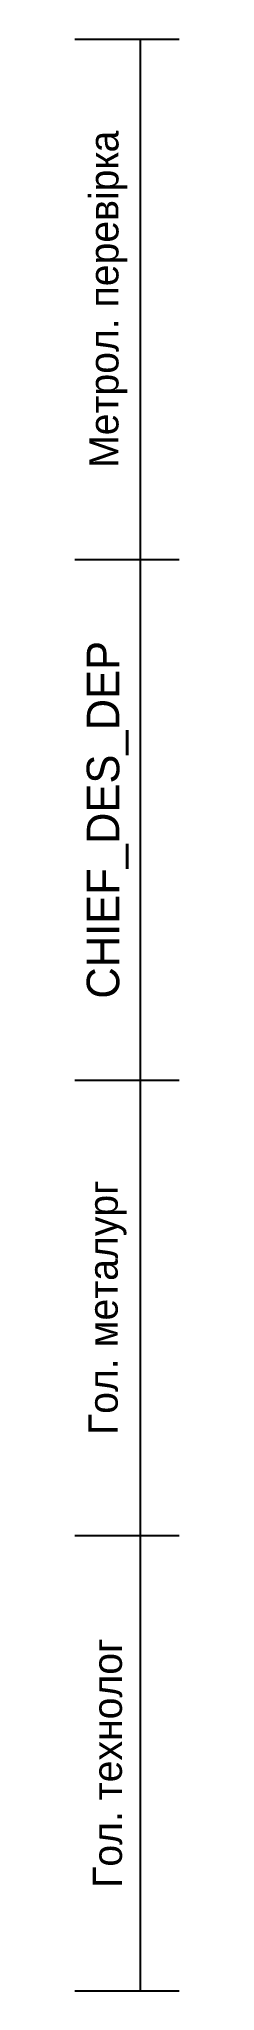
# Model space of a CAD drawing. Extents: x 0 to 8, y 5 to 155.
import ezdxf
from ezdxf.enums import TextEntityAlignment as Align

# ---------------------------------------------------------------- set-up
doc = ezdxf.new("R2010")
doc.units = 0
doc.header["$LTSCALE"] = 7
doc.header["$MEASUREMENT"] = 0
doc.layers.get('0').update_dxf_attribs({"linetype": 'CONTINUOUS'})
doc.styles.add('T', font='es_win.shx', dxfattribs={"bigfont": 'my_b_f.shx'})

msp = doc.modelspace()

# ---------------------------------------------------------------- linework, layer by layer
at = {"color": 1, "linetype": 'ByBlock'}
for p, q in [((0, 155), (8, 155)), ((0, 115), (8, 115)), ((0, 75), (8, 75)), ((0, 40), (8, 40)), ((0, 5), (8, 5))]:
    msp.add_line(p, q, dxfattribs=at)
at = {"color": 7, "linetype": 'ByBlock'}
msp.add_line((5, 155), (5, 5), dxfattribs=at)

# ---------------------------------------------------------------- texts
at = {"color": 34, "linetype": 'ByBlock', "style": 'T'}
for s, p in [('Метрол. перевірка', (2.5, 135)), ('Гол. металург', (2.5, 57.5)), ('Гол. технолог', (2.5, 22.5))]:
    msp.add_text(s, height=2.25, rotation=90.0002, dxfattribs=at).set_placement(p, align=Align.MIDDLE)
at = {"color": 34, "linetype": 'ByBlock', "style": 'T', "flags": 8}
msp.add_attdef('CHIEF_DES_DEP', text='Начальник ПВ/ВБГТД', height=2.5, rotation=90.0002, dxfattribs=at).set_placement((2.5, 95), align=Align.MIDDLE)

doc.saveas('drawing.dxf')
